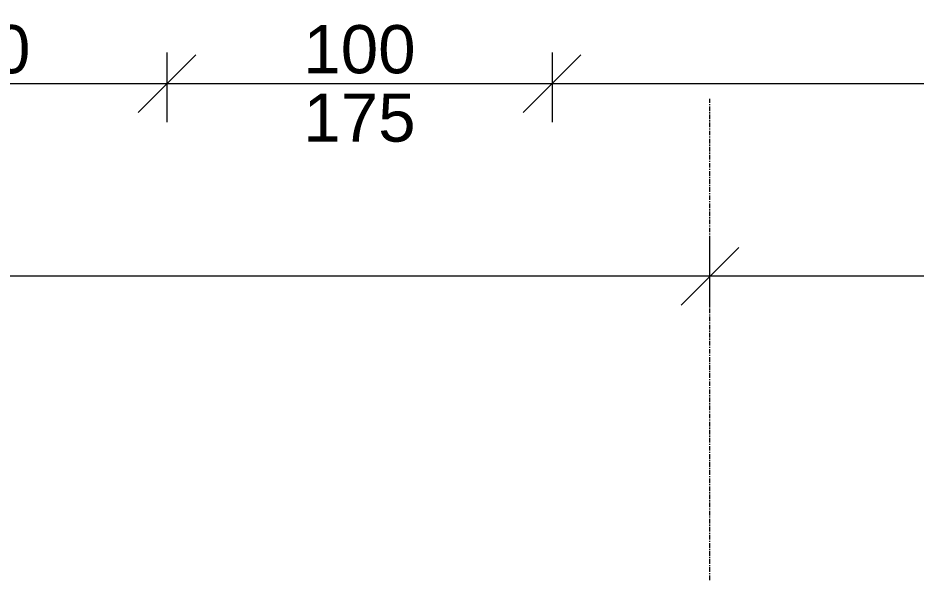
# Model space of a CAD drawing. Header units: centimetres. Extents: x -5566 to 5867, y -120 to 4683.
# Drawn here: x -4567.2 to -4334, y -46.8 to 99.1 of the extents above; entities that cross this region are included whole.
import ezdxf

# ---------------------------------------------------------------- set-up
doc = ezdxf.new("R2010")
doc.units = ezdxf.units.CM
doc.linetypes.add('Grid Line', pattern=[2.1, 1.2, -0.3, 0.3, -0.3])
doc.layers.add('A-ANNO-DIMS', color=211, linetype='Continuous', lineweight=5)
doc.layers.add('S-GRID', color=1, linetype='Continuous', lineweight=5)
doc.styles.add('Arial', font='arial.ttf', dxfattribs={"height": 12.5})
doc.dimstyles.new('100_200_2_5mm_Arial_cm', dxfattribs={"dimscale": 30.48, "dimtxt": 12.753242, "dimasz": 0.492126, "dimexe": 0.328084, "dimexo": 0.0625, "dimgap": 0.082021, "dimtad": 1, "dimdec": 0, "dimzin": 0, "dimdsep": 46, "dimtxsty": 'Arial', "dimblk1": 'OBLIQUE', "dimblk2": 'OBLIQUE', "dimsah": 1, "dimcen": 0.09, "dimdle": 0.328084, "dimazin": 0, "dimtfac": 1, "dimtdec": 4, "dimtix": 1, "dimtmove": 0, "dimatfit": 3, "dimfxl": 0.328084, "dimfxlon": 1, "dimtvp": 1, "dimtolj": 1, "dimtzin": 0, "dimlwd": 15, "dimlwe": 15, "dimarcsym": 2})
doc.dimstyles.new('200_100_2_5mm_Arial_cm___OpenHeight', dxfattribs={"dimscale": 30.48, "dimtxt": 12.753242, "dimasz": 0.492126, "dimexe": 0.328084, "dimexo": 0.0625, "dimgap": 0.082021, "dimtad": 1, "dimdec": 0, "dimzin": 0, "dimdsep": 46, "dimtxsty": 'Arial', "dimblk1": 'OBLIQUE', "dimblk2": 'OBLIQUE', "dimsah": 1, "dimcen": 0.09, "dimdle": 0.328084, "dimazin": 0, "dimtfac": 1, "dimtdec": 4, "dimtix": 1, "dimtmove": 0, "dimatfit": 3, "dimfxl": 0.328084, "dimfxlon": 1, "dimtvp": 1, "dimtolj": 1, "dimtzin": 0, "dimlwd": 18, "dimlwe": 18, "dimarcsym": 2})

# ---------------------------------------------------------------- blocks, each defined once
blk = doc.blocks.new('_Oblique')
at = {"color": 0, "linetype": 'ByBlock', "lineweight": -2}
blk.add_line((-0.5, -0.5), (0.5, 0.5), dxfattribs=at)
blk = doc.blocks.new('DIMBLOCK57-Level _9_00')
at = {"layer": 'A-ANNO-DIMS', "color": 0, "lineweight": 15, "transparency": 16777216}
for p, q in [((-4387.5, 23.96), (-4387.5, 42.06)), ((-3787.5, 23.96), (-3787.5, 42.06)), ((-3777.5, 32.06), (-4397.5, 32.06))]:
    blk.add_line(p, q, dxfattribs=at)
at = {"layer": 'Defpoints', "color": 0, "transparency": 16777216}
for p in [(-4387.5, 32.06), (-4387.5, 22.06), (-3787.5, 22.06)]:
    blk.add_point(p, dxfattribs=at)
at = {"layer": 'A-ANNO-DIMS', "color": 0, "lineweight": 15, "transparency": 16777216, "xscale": 15, "yscale": 15, "zscale": 15, "rotation": 180}
blk.add_blockref('_Oblique', (-4387.5, 32.06), dxfattribs=at)
at = {"layer": 'A-ANNO-DIMS', "color": 0, "lineweight": 15, "transparency": 16777216, "xscale": 15, "yscale": 15, "zscale": 15}
blk.add_blockref('_Oblique', (-3787.5, 32.06), dxfattribs=at)
at = {"layer": 'A-ANNO-DIMS', "color": 0, "lineweight": 15, "transparency": 16777216, "insert": (-4087.5, 40.94), "char_height": 12.5, "width": 34.6103, "attachment_point": 5, "style": 'Arial'}
blk.add_mtext('\\A1;600', dxfattribs=at)
blk = doc.blocks.new('DIMBLOCK58-Level _9_00')
at = {"layer": 'A-ANNO-DIMS', "color": 0, "lineweight": 15, "transparency": 16777216}
for p, q in [((-4985, 23.96), (-4985, 42.06)), ((-4387.5, 23.96), (-4387.5, 42.06)), ((-4377.5, 32.06), (-4995, 32.06))]:
    blk.add_line(p, q, dxfattribs=at)
at = {"layer": 'Defpoints', "color": 0, "transparency": 16777216}
for p in [(-4985, 32.06), (-4985, 22.06), (-4387.5, 22.06)]:
    blk.add_point(p, dxfattribs=at)
at = {"layer": 'A-ANNO-DIMS', "color": 0, "lineweight": 15, "transparency": 16777216, "xscale": 15, "yscale": 15, "zscale": 15, "rotation": 180}
blk.add_blockref('_Oblique', (-4985, 32.06), dxfattribs=at)
at = {"layer": 'A-ANNO-DIMS', "color": 0, "lineweight": 15, "transparency": 16777216, "xscale": 15, "yscale": 15, "zscale": 15}
blk.add_blockref('_Oblique', (-4387.5, 32.06), dxfattribs=at)
at = {"layer": 'A-ANNO-DIMS', "color": 0, "lineweight": 15, "transparency": 16777216, "insert": (-4686.25, 40.94), "char_height": 12.5, "width": 34.6103, "attachment_point": 5, "style": 'Arial'}
blk.add_mtext('\\A1;598', dxfattribs=at)
blk = doc.blocks.new('DIMBLOCK177-Level _9_00')
at = {"layer": 'A-ANNO-DIMS', "color": 0, "lineweight": 18, "transparency": 16777216}
for p, q in [((-4428.5, 90.15), (-4428.5, 72.06)), ((-3210, 90.15), (-3210, 72.06)), ((-3200, 82.06), (-4438.5, 82.06))]:
    blk.add_line(p, q, dxfattribs=at)
at = {"layer": 'Defpoints', "color": 0, "transparency": 16777216}
for p in [(-4428.5, 92.06), (-3210, 92.06), (-4428.5, 82.06)]:
    blk.add_point(p, dxfattribs=at)
at = {"layer": 'A-ANNO-DIMS', "color": 0, "lineweight": 18, "transparency": 16777216, "xscale": 15, "yscale": 15, "zscale": 15, "rotation": 180}
blk.add_blockref('_Oblique', (-4428.5, 82.06), dxfattribs=at)
at = {"layer": 'A-ANNO-DIMS', "color": 0, "lineweight": 18, "transparency": 16777216, "xscale": 15, "yscale": 15, "zscale": 15}
blk.add_blockref('_Oblique', (-3210, 82.06), dxfattribs=at)
at = {"layer": 'A-ANNO-DIMS', "color": 0, "lineweight": 18, "transparency": 16777216, "insert": (-3819.25, 90.94), "char_height": 12.5, "width": 46.1471, "attachment_point": 5, "style": 'Arial'}
blk.add_mtext('\\A1;1219', dxfattribs=at)
blk = doc.blocks.new('DIMBLOCK178-Level _9_00')
at = {"layer": 'A-ANNO-DIMS', "color": 0, "lineweight": 18, "transparency": 16777216}
for p, q in [((-4528.5, 90.15), (-4528.5, 72.06)), ((-4428.5, 90.15), (-4428.5, 72.06)), ((-4418.5, 82.06), (-4538.5, 82.06))]:
    blk.add_line(p, q, dxfattribs=at)
at = {"layer": 'Defpoints', "color": 0, "transparency": 16777216}
for p in [(-4528.5, 92.06), (-4428.5, 92.06), (-4528.5, 82.06)]:
    blk.add_point(p, dxfattribs=at)
at = {"layer": 'A-ANNO-DIMS', "color": 0, "lineweight": 18, "transparency": 16777216, "xscale": 15, "yscale": 15, "zscale": 15, "rotation": 180}
blk.add_blockref('_Oblique', (-4528.5, 82.06), dxfattribs=at)
at = {"layer": 'A-ANNO-DIMS', "color": 0, "lineweight": 18, "transparency": 16777216, "xscale": 15, "yscale": 15, "zscale": 15}
blk.add_blockref('_Oblique', (-4428.5, 82.06), dxfattribs=at)
at = {"layer": 'A-ANNO-DIMS', "color": 0, "lineweight": 18, "transparency": 16777216, "char_height": 12.5, "width": 34.6103, "attachment_point": 5, "style": 'Arial'}
for s, insert in [('\\A1;100', (-4478.5, 90.94)), ('\\A1;175', (-4478.5, 73.18))]:
    blk.add_mtext(s, dxfattribs=dict(at, insert=insert))
blk = doc.blocks.new('DIMBLOCK179-Level _9_00')
at = {"layer": 'A-ANNO-DIMS', "color": 0, "lineweight": 18, "transparency": 16777216}
for p, q in [((-4628.5, 90.15), (-4628.5, 72.06)), ((-4528.5, 90.15), (-4528.5, 72.06)), ((-4518.5, 82.06), (-4638.5, 82.06))]:
    blk.add_line(p, q, dxfattribs=at)
at = {"layer": 'Defpoints', "color": 0, "transparency": 16777216}
for p in [(-4628.5, 92.06), (-4528.5, 92.06), (-4628.5, 82.06)]:
    blk.add_point(p, dxfattribs=at)
at = {"layer": 'A-ANNO-DIMS', "color": 0, "lineweight": 18, "transparency": 16777216, "xscale": 15, "yscale": 15, "zscale": 15, "rotation": 180}
blk.add_blockref('_Oblique', (-4628.5, 82.06), dxfattribs=at)
at = {"layer": 'A-ANNO-DIMS', "color": 0, "lineweight": 18, "transparency": 16777216, "xscale": 15, "yscale": 15, "zscale": 15}
blk.add_blockref('_Oblique', (-4528.5, 82.06), dxfattribs=at)
at = {"layer": 'A-ANNO-DIMS', "color": 0, "lineweight": 18, "transparency": 16777216, "insert": (-4578.5, 90.94), "char_height": 12.5, "width": 34.6103, "attachment_point": 5, "style": 'Arial'}
blk.add_mtext('\\A1;100', dxfattribs=at)

msp = doc.modelspace()

# ---------------------------------------------------------------- linework, layer by layer
at = {"layer": 'S-GRID', "linetype": 'Grid Line'}
msp.add_line((-4387.5, -46.83), (-4387.5, 78.17), dxfattribs=at)

# ---------------------------------------------------------------- dimensions: what is measured, and where the dimension line sits
at = {"layer": 'A-ANNO-DIMS', "lineweight": 18}
for base, p1, p2, override, picture, middle in [((-4628.5, 82.06), (-4528.5, 92.06), (-4628.5, 92.06), {"dimpost": '<>', "dimfxl": 100}, 'DIMBLOCK179-Level _9_00', (-4578.5, 90.94)), ((-4428.5, 82.05886031), (-3210, 92.05886031), (-4428.5, 92.05886031), {"dimpost": '<>', "dimfxl": 1218.5}, 'DIMBLOCK177-Level _9_00', (-3819.25, 90.94102266))]:
    dim = msp.add_linear_dim(base=base, p1=p1, p2=p2, dimstyle='200_100_2_5mm_Arial_cm___OpenHeight', override=override, dxfattribs=at)
    dim.commit()
    dim.dimension.update_dxf_attribs({"geometry": picture, "text_midpoint": middle})
dim = msp.add_linear_dim(base=(-4528.5, 82.06), p1=(-4428.5, 92.06), p2=(-4528.5, 92.06), text='<>\\X175', dimstyle='200_100_2_5mm_Arial_cm___OpenHeight', override={"dimpost": '<>', "dimfxl": 100}, dxfattribs=at)
dim.commit()
dim.dimension.update_dxf_attribs({"geometry": 'DIMBLOCK178-Level _9_00', "text_midpoint": (-4478.5, 82.06)})
at = {"layer": 'A-ANNO-DIMS', "lineweight": 15}
for base, p1, p2, override, picture, middle in [((-4985, 32.05886031), (-4387.5, 22.05886031), (-4985, 22.05886031), {"dimpost": '<>', "dimfxl": 597.5}, 'DIMBLOCK58-Level _9_00', (-4686.25, 40.94102266)), ((-4387.5, 32.06), (-3787.5, 22.06), (-4387.5, 22.06), {"dimpost": '<>', "dimfxl": 600}, 'DIMBLOCK57-Level _9_00', (-4087.5, 40.94))]:
    dim = msp.add_linear_dim(base=base, p1=p1, p2=p2, dimstyle='100_200_2_5mm_Arial_cm', override=override, dxfattribs=at)
    dim.commit()
    dim.dimension.update_dxf_attribs({"geometry": picture, "text_midpoint": middle})

doc.saveas('drawing.dxf')
